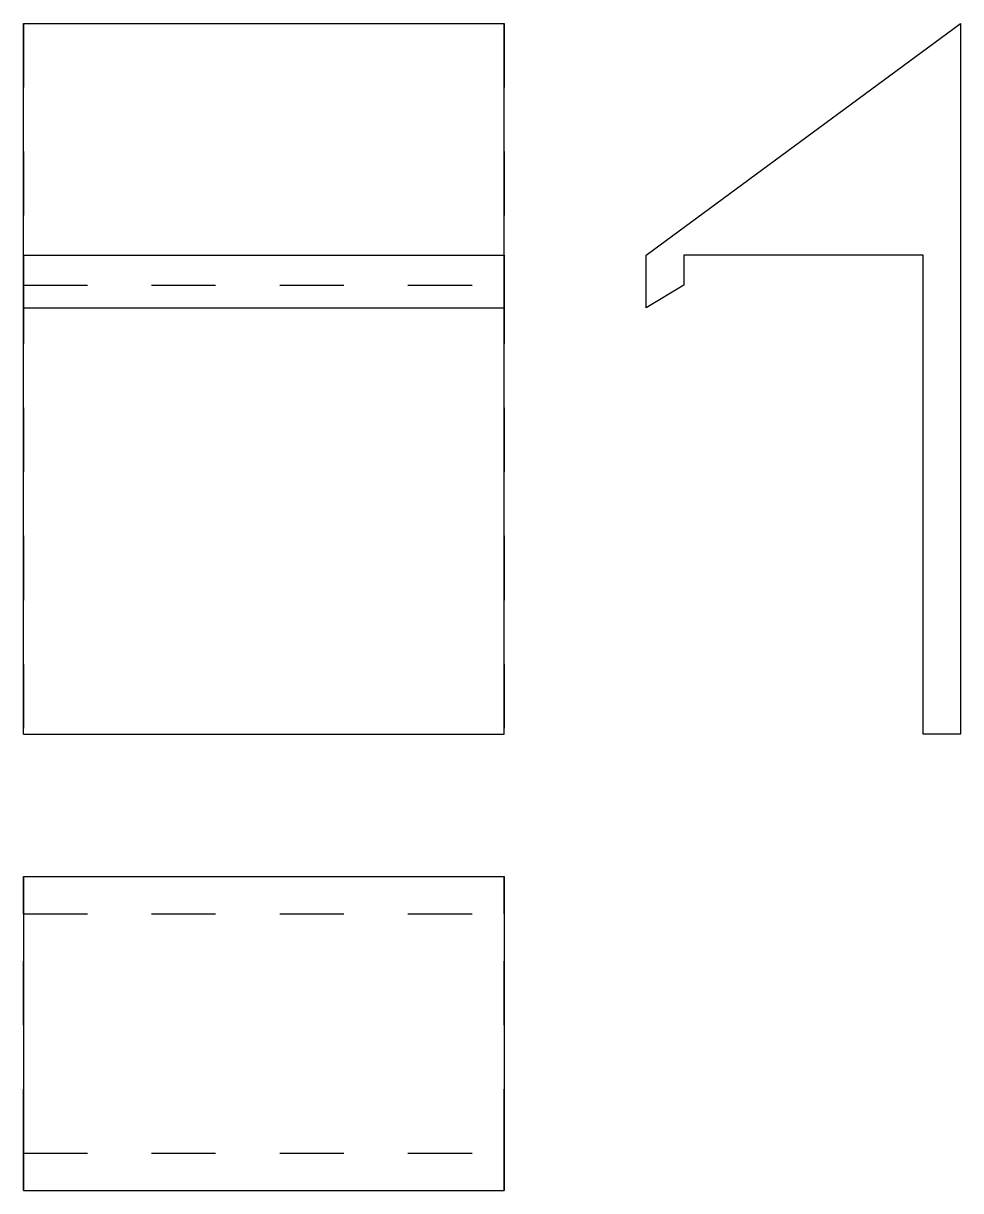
# Model space of a CAD drawing. Extents: x 0 to 1.46, y 0 to 1.82.
import ezdxf

# ---------------------------------------------------------------- set-up
doc = ezdxf.new("R2010")
doc.units = 0
doc.linetypes.add('HIDDEN', pattern=[0.055469, 0.036998, -0.018471])
for name, color, linetype in [('FRONT', 7, 'CONTINUOUS'), ('FRONT_HID', 7, 'HIDDEN'), ('LEFT', 7, 'CONTINUOUS'), ('TOP', 7, 'CONTINUOUS'), ('TOP_HID', 7, 'HIDDEN')]:
    doc.layers.add(name, color=color, linetype=linetype)

msp = doc.modelspace()

# ---------------------------------------------------------------- linework, layer by layer
at = {"layer": 'FRONT'}
for p, q in [((0, 1.821711), (0.75, 1.821711)), ((0, 1.459704), (0, 1.821711)), ((0.75, 1.459704), (0.75, 1.821711)), ((0, 1.459704), (0.75, 1.459704)), ((0, 1.377961), (0, 1.459704)), ((0.75, 1.377961), (0.75, 1.459704)), ((0, 0.712336), (0, 1.377961)), ((0, 1.377961), (0.75, 1.377961)), ((0.75, 0.712336), (0.75, 1.377961)), ((0, 0.712336), (0.75, 0.712336))]:
    msp.add_line(p, q, dxfattribs=at)
at = {"layer": 'FRONT_HID', "linetype": 'HIDDEN'}
for p, q in [((0, 1.821711), (0, 0.712336)), ((0.75, 1.821711), (0.75, 0.712336)), ((0, 1.459704), (0, 1.412993)), ((0.75, 1.459704), (0.75, 1.412993)), ((0, 1.412993), (0.75, 1.412993)), ((0, 1.412993), (0, 1.377961)), ((0.75, 1.412993), (0.75, 1.377961))]:
    msp.add_line(p, q, dxfattribs=at)
at = {"layer": 'LEFT'}
for p, q in [((0.971875, 1.459704), (1.462336, 1.821711)), ((1.462336, 1.821711), (1.462336, 0.712336)), ((0.971875, 1.377961), (0.971875, 1.459704)), ((1.403947, 1.459704), (1.030263, 1.459704)), ((1.030263, 1.459704), (1.030263, 1.412993)), ((1.403947, 0.712336), (1.403947, 1.459704)), ((1.030263, 1.412993), (0.971875, 1.377961)), ((1.462336, 0.712336), (1.403947, 0.712336))]:
    msp.add_line(p, q, dxfattribs=at)
at = {"layer": 'TOP'}
for p, q in [((0, 0.490461), (0.75, 0.490461)), ((0, 0.490461), (0, 0)), ((0.75, 0.490461), (0.75, 0)), ((0, 0), (0.75, 0))]:
    msp.add_line(p, q, dxfattribs=at)
at = {"layer": 'TOP_HID', "linetype": 'HIDDEN'}
for p, q in [((0, 0.432072), (0, 0.490461)), ((0.75, 0.432072), (0.75, 0.490461)), ((0, 0.432072), (0.75, 0.432072)), ((0, 0.058388), (0, 0.432072)), ((0, 0.432072), (0.75, 0.432072)), ((0.75, 0.058388), (0.75, 0.432072)), ((0, 0.058388), (0.75, 0.058388)), ((0, 0), (0, 0.058388)), ((0, 0.058388), (0.75, 0.058388)), ((0.75, 0), (0.75, 0.058388))]:
    msp.add_line(p, q, dxfattribs=at)

doc.saveas('drawing.dxf')
